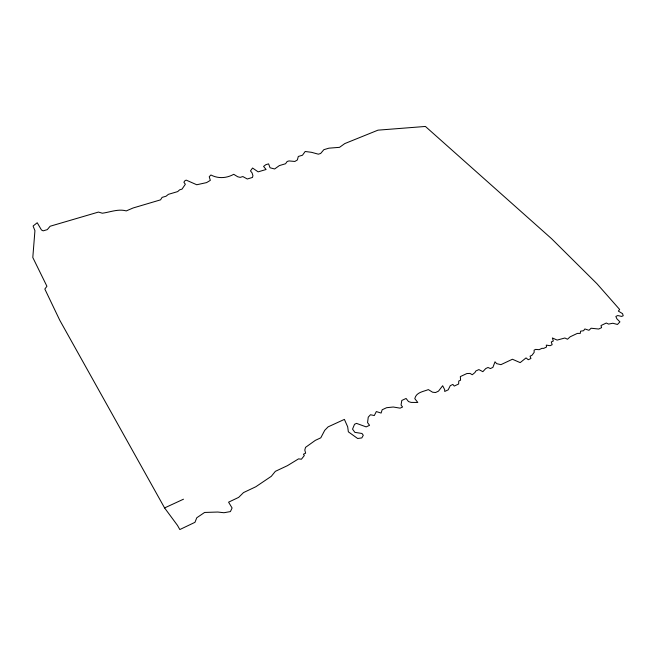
<?xml version="1.0" encoding="UTF-8"?>
<svg xmlns="http://www.w3.org/2000/svg" width="656" height="656" viewBox="0 0 656 656"><rect width="100%" height="100%" fill="white"/><g stroke="black" fill="none" stroke-linecap="round" stroke-linejoin="round"><path stroke-width="0.98" d="M164.59 507.933L177.522 525.448L179.826 529.548L194.963 522.324L196.775 517.764L204.606 512.451L217.833 512.041L223.95 512.73L230.395 511.59L232.093 507.982L228.575 502.168L238.661 497.379L243.507 492.59L255.824 486.752L271.305 476.313L275.348 471.344L287.435 465.662L298.554 458.872L301.424 459.216L304.335 455.543L303.433 454.214L305.63 453.181L304.802 450.041L305.54 447.359L315.364 440.34L320.792 437.823L324.728 430.328L328.107 426.867L344.392 419.397L347.688 426.818L348.352 431.837L357.659 438.503L361.841 437.905L363.293 435.281L361.973 433.477L354.888 432.361L352.534 429.131L354.543 424.284L356.503 423.374L366.163 426.892L369.558 425.309L367.573 422.636L368.246 417.167L370.46 414.748L374.305 415.535L376.331 411.566L381.12 413.067L382.169 409.762L386.614 407.704L393.247 407.015L400.103 408.155L402.579 407.007L401.054 405.039L401.792 400.455L406.08 398.471L408.508 401.57L411.091 402.399L417.815 402.472L414.789 398.651C416.248 392.132 423.341 391.681 428.352 389.598L432.558 392.206L435.527 392.534L438.487 391.148L442.669 385.744L444.67 389.639L444.719 391.468L448.196 389.836L450.27 385.662L452.886 384.432L454.239 386.064L458.642 384.006L458.749 381.046L460.594 380.185L460.307 376.601L466.867 373.551L470.016 373.412L472.271 374.748L474.985 372.501L475.78 371.025L478.872 369.59L482.857 371.673L485.743 368.557L488.015 367.491L490.417 368.557L492.902 367.393L495.009 361.792L496.641 363.654L500.922 364.654L512.426 359.25L520.183 362.62L526.038 357.914L528.277 359.742L530.934 358.479L530.081 356.192L531.967 355.306L534.173 352.354L534.091 350.156L535.69 349.402L539.125 349.681L541.987 348.336L543.685 348.385L546.522 347.04L546.292 345.122L550.097 345.687L552.147 344.72L551.302 341.948L553.344 340.981L552.352 337.955L557.141 340.087L564.873 338.004L567.497 339.234L570.146 336.807L577.346 333.404L580.265 333.396L580.568 331.165L583.594 330.731L584.84 328.943L588.973 330.288L591.113 328.23L598.69 329.033L601.593 327.647L601.011 325.532L606.3 323.023L608.555 324.089L612.852 323.26L617.468 324.458L619.92 321.858L616.845 318.783L615.861 316.438L617.747 315.544L621.724 316.422L623.2 315.725L622.552 313.658L618.37 311.092L619.649 309.476L596.976 283.745L551.589 238.71L425.416 126.452L377.979 130.159L344.777 143.582L339.537 147.338L328.951 148.166L323.875 149.666L320.645 153.488L318.332 154.176L311.559 152.323L305.179 151.487L302.465 155.234L298.291 156.464L297.398 159.925L294.88 161.45L289.009 160.933L287.156 161.483L285.565 163.746L279.366 165.591L274.618 168.977L270.067 167.78L268.583 163.869L265.877 164.664L263.573 166.419L266.09 169.494L258.152 171.856L252.552 168.034L250.477 170.913L252.043 172.856L252.929 175.595L252.486 177.44L247.279 178.998L242.851 176.562L240.17 177.366L237.685 176.751L233.741 174.307C226.681 178.235 218.333 178.883 210.904 174.98L209.231 176.718L210.314 180.359L206.599 182.598L196.751 184.754L186.32 180.162L185.14 180.507L183.869 182.229L185.361 184.246L181.999 189.141L179.613 189.846L177.702 191.593L168.379 194.34L166.075 196.21L162.114 197.374L160.548 199.85L133.119 207.977L126.264 210.912C118.383 208.624 110.192 212.167 102.328 213.216L98.449 212.077L50.143 226.238L47.289 229.633L43.173 230.846L41.451 229.961L37.22 222.745L33.087 226.025L34.932 230.691L32.8 257.505L46.929 286.278L44.829 289.034L59.753 320.218L164.59 507.933L183.491 499.2"/></g></svg>
